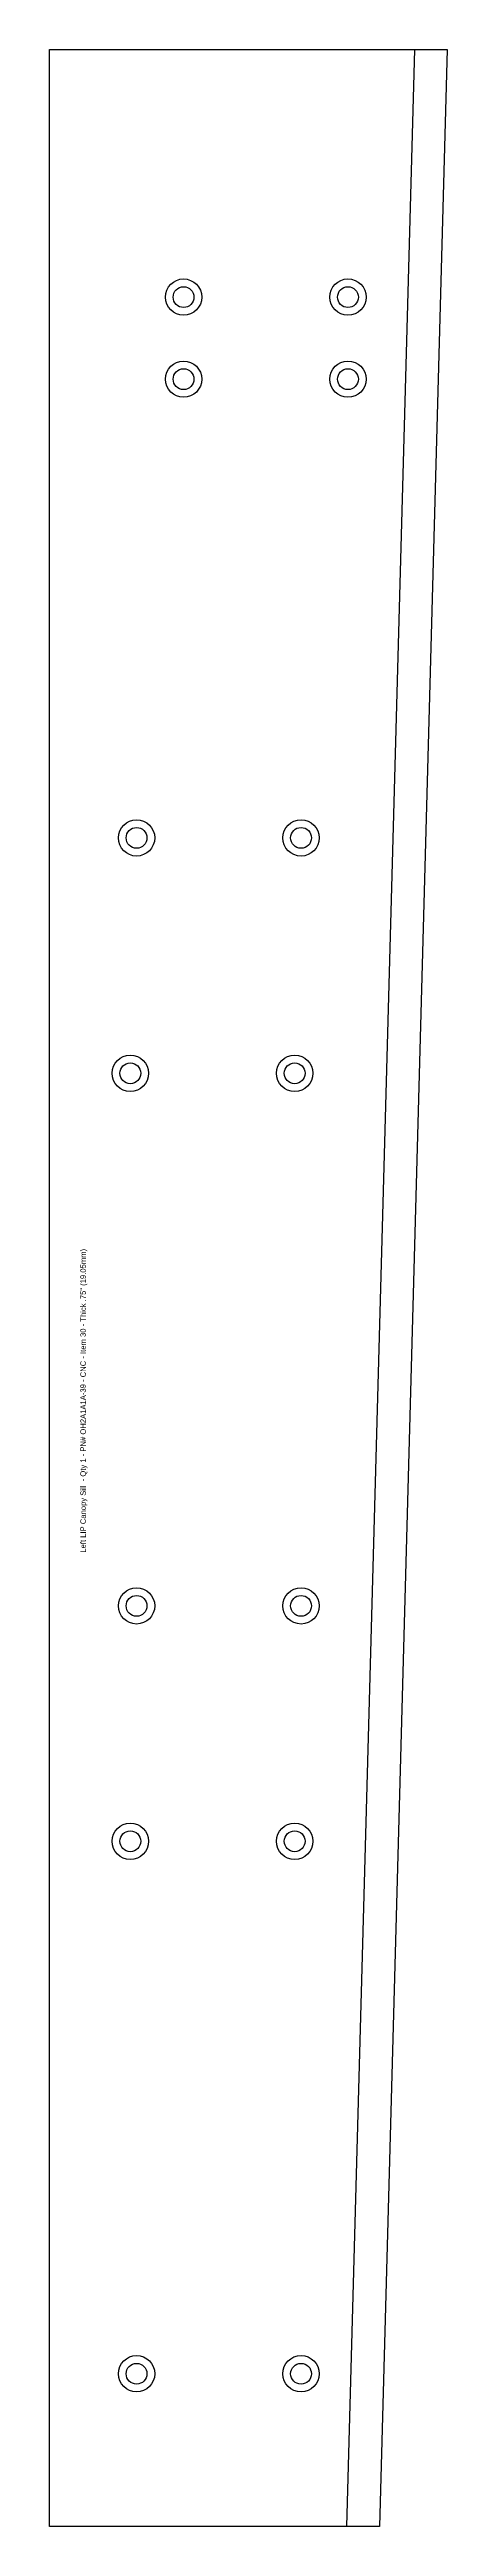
# Model space of a CAD drawing. Header units: inches. Extents: x 4.2 to 7.8, y 4.8 to 27.4.
import ezdxf

# ---------------------------------------------------------------- set-up
doc = ezdxf.new("R2010")
doc.units = ezdxf.units.IN
doc.header["$MEASUREMENT"] = 0
doc.layers.add('Info', color=4, linetype='Continuous')
doc.styles.add('Annotative', font='arial.ttf')

msp = doc.modelspace()

# ---------------------------------------------------------------- linework, layer by layer
msp.add_line((7.546, 27.411), (6.926, 4.77))
msp.add_lwpolyline([(4.216, 27.411), (7.846, 27.411), (7.226, 4.77), (4.216, 4.77)], close=True)
at = {"color": 7, "linetype": 'Continuous'}
for centre in [(5.439, 25.148), (6.939, 25.148), (5.439, 24.398), (6.939, 24.398), (5.01, 20.205), (6.511, 20.205), (4.953, 18.053), (6.453, 18.053), (5.01, 13.185), (6.511, 13.185), (4.953, 11.033), (6.453, 11.033), (5.01, 6.166), (6.511, 6.166)]:
    msp.add_circle(centre, 0.166, dxfattribs=at)
for centre in [(5.439, 25.148), (6.939, 25.148), (5.439, 24.398), (6.939, 24.398), (5.01, 20.205), (6.511, 20.205), (4.953, 18.053), (6.453, 18.053), (5.01, 13.185), (6.511, 13.185), (4.953, 11.033), (6.453, 11.033), (5.01, 6.166), (6.511, 6.166)]:
    msp.add_circle(centre, 0.095)

# ---------------------------------------------------------------- texts
at = {"layer": 'Info', "style": 'Annotative'}
msp.add_text('Left LIP Canopy Sill  - Qty 1 - PN# OH2A1A1A-39 - CNC - Item 30 - Thick .75" (19.05mm)', height=0.05, rotation=90, dxfattribs=at).set_placement((4.547, 13.671))

doc.saveas('drawing.dxf')
